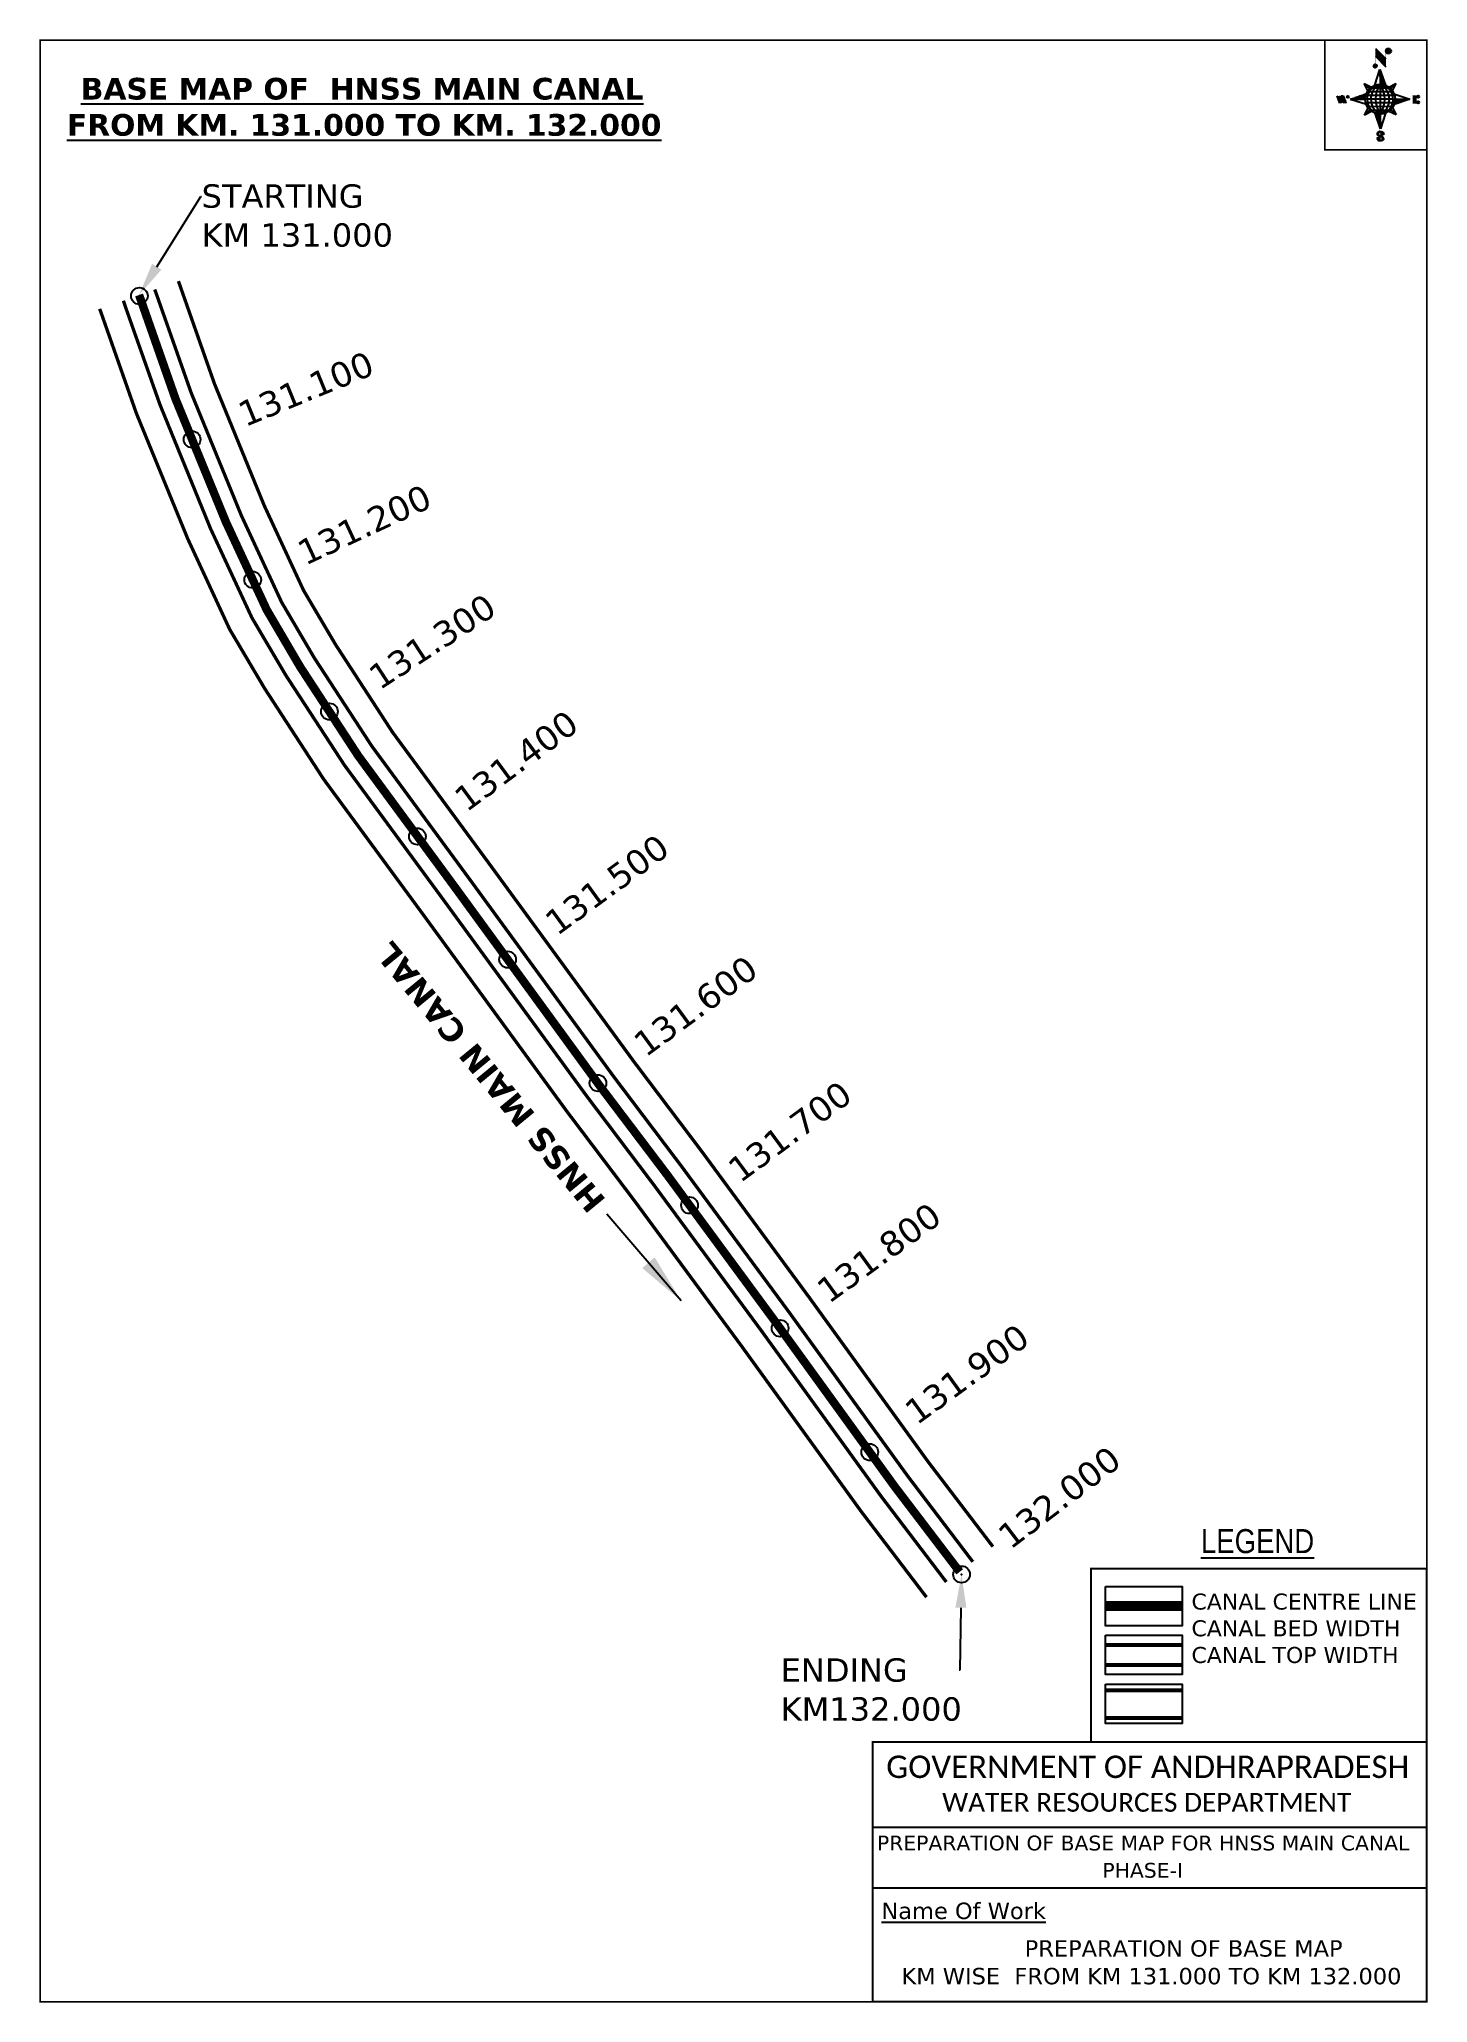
# Model space of a CAD drawing. Header units: inches. Extents: x 763852 to 764684, y 1693217 to 1694394.
import ezdxf
from ezdxf import colors
from ezdxf.entities.mleader import LeaderData, LeaderLine
from ezdxf.enums import TextEntityAlignment as Align
from ezdxf.math import Vec2, Vec3

# ---------------------------------------------------------------- set-up
doc = ezdxf.new("R2010")
doc.units = ezdxf.units.IN
doc.header["$MEASUREMENT"] = 0
doc.header["$PDMODE"] = 32
doc.header["$PDSIZE"] = 10
doc.linetypes.add('HIDDEN2', pattern=[0.1875, 0.125, -0.0625])
for name, color, linetype in [('AQUADUCT', 1, 'Continuous'), ('bord', 1, 'Continuous'), ('CANAL1', 1, 'Continuous'), ('CSMark', 72, 'Continuous'), ('DCBMS', 232, 'Continuous'), ('PAGE', 7, 'Continuous'), ('TEXT', 7, 'Continuous')]:
    doc.layers.add(name, color=color, linetype=linetype)
doc.styles.add('ARIALN', font='ARIALN_1.TTF')
doc.styles.get("Standard").update_dxf_attribs({"font": 'verdana_0.ttf'})
doc.dimstyles.get("Standard").update_dxf_attribs({"dimtxt": 0.18, "dimasz": 0.18, "dimexe": 0.18, "dimexo": 0.0625, "dimgap": 0.09, "dimtad": 0, "dimtih": 1, "dimtoh": 1, "dimdec": 4, "dimzin": 0, "dimdsep": 46, "dimtxsty": 'Standard', "dimcen": 0.09, "dimadec": 0, "dimazin": 0, "dimtfac": 1, "dimtdec": 4, "dimtofl": 0, "dimtmove": 0, "dimatfit": 3, "dimfxl": 0, "dimtolj": 1, "dimtzin": 0, "dimarcsym": 0})
pattern_1 = [(267.297113149, (-8720374.938, 50637915.138), (10.5367255337, -0.497431438), [])]
pattern_2 = [(357.297113149, (-8720374.938, 50637915.138), (0.497431438, 10.5367255337), [])]

# ---------------------------------------------------------------- blocks, each defined once
blk = doc.blocks.new('*X16')
at = {"color": 0, "linetype": 'Continuous'}
for p, q in [((6321.6, 240.5), (6322.3, 241.2)), ((6321.6, 240.3), (6322.3, 241)), ((6321.6, 240.1), (6322.3, 240.8)), ((6321.6, 239.9), (6322.4, 240.7)), ((6321.6, 239.8), (6322.4, 240.6)), ((6321.6, 239.6), (6322.5, 240.5)), ((6321.6, 239.4), (6322.5, 240.3)), ((6321.6, 239.2), (6322.6, 240.2)), ((6321.7, 239.1), (6322.6, 240.1)), ((6321.8, 240.8), (6322.4, 241.4)), ((6321.8, 239), (6322.7, 240)), ((6321.8, 239), (6322.8, 239.9)), ((6321.9, 238.9), (6322.9, 239.8)), ((6322, 238.8), (6323, 239.7)), ((6322.1, 241.3), (6322.4, 241.6)), ((6322.1, 238.7), (6323.1, 239.6)), ((6322.2, 238.6), (6323.1, 239.6)), ((6322.3, 238.5), (6323.2, 239.5)), ((6322.4, 238.5), (6323.3, 239.4)), ((6322.5, 238.4), (6323.4, 239.3)), ((6322.7, 238.4), (6323.6, 239.3)), ((6322.8, 238.3), (6323.7, 239.2)), ((6322.9, 238.3), (6323.8, 239.1)), ((6323.1, 238.2), (6323.9, 239.1)), ((6323.2, 238.2), (6324, 239)), ((6323.3, 238.2), (6324.2, 239)), ((6323.5, 238.1), (6324.3, 238.9)), ((6323.7, 238.1), (6324.4, 238.9)), ((6323.8, 238.1), (6324.6, 238.8)), ((6324.1, 238.2), (6324.7, 238.8)), ((6324.3, 238.3), (6324.9, 238.8)), ((6324.6, 238.3), (6325.1, 238.8)), ((6324.8, 238.4), (6325.2, 238.8)), ((6325.1, 238.5), (6325.4, 238.8)), ((6325.4, 238.6), (6325.6, 238.8))]:
    blk.add_line(p, q, dxfattribs=at)
blk = doc.blocks.new('*X15')
at = {"color": 0, "linetype": 'Continuous'}
for p, q in [((6324.4, 240.3), (6324.5, 240.4)), ((6324.6, 240.3), (6324.8, 240.5)), ((6324.7, 240.2), (6325, 240.5)), ((6324.8, 240.2), (6325.2, 240.6)), ((6325, 240.1), (6325.5, 240.6)), ((6325.1, 240.1), (6325.6, 240.6)), ((6325.2, 240), (6325.8, 240.6)), ((6325.3, 240), (6326, 240.6)), ((6325.4, 239.9), (6326.1, 240.6)), ((6325.5, 239.8), (6326.2, 240.5)), ((6325.6, 239.8), (6326.3, 240.5)), ((6325.7, 239.7), (6326.5, 240.4)), ((6325.9, 239.6), (6326.6, 240.3)), ((6326, 239.5), (6326.7, 240.3)), ((6326, 239.4), (6326.8, 240.2)), ((6326.1, 239.3), (6327, 240.2)), ((6326.2, 239.3), (6327.1, 240.1)), ((6326.3, 239.2), (6327.1, 240)), ((6326.4, 239.1), (6327.2, 239.9)), ((6326.5, 239), (6327.3, 239.8)), ((6326.5, 238.9), (6327.4, 239.7)), ((6326.6, 238.8), (6327.5, 239.6)), ((6326.7, 238.7), (6327.5, 239.5)), ((6326.8, 238.6), (6327.6, 239.4)), ((6326.8, 238.5), (6327.7, 239.3)), ((6326.8, 236.5), (6327.4, 237)), ((6326.9, 238.3), (6327.8, 239.2)), ((6326.9, 238.2), (6327.9, 239.1)), ((6326.9, 236.8), (6327.6, 237.4)), ((6327, 238.1), (6327.8, 239)), ((6327, 237.9), (6327.8, 238.8)), ((6327, 237.8), (6327.8, 238.6)), ((6327, 237.6), (6327.8, 238.4)), ((6327, 237.4), (6327.8, 238.2)), ((6327, 237.3), (6327.8, 238)), ((6327, 237.1), (6327.8, 237.9))]:
    blk.add_line(p, q, dxfattribs=at)
blk = doc.blocks.new('H')
at = {"layer": 'bord', "extrusion": (0.000427885, 0.004792, 0.999988)}
h = blk.add_hatch(dxfattribs=at)
h.set_pattern_fill('LINE', color=8, scale=84.387686, angle=-2.7029, style=0)
h.set_pattern_definition(pattern_2)
h.paths.add_polyline_path([(-492, 786, -0.090992), (-448, 775), (-486, 912)])
h = blk.add_hatch(dxfattribs=at)
h.set_pattern_fill('LINE', color=8, scale=84.387686, angle=-92.7029, style=0)
h.set_pattern_definition(pattern_1)
h.paths.add_polyline_path([(-625, 665, -0.090992), (-615, 710), (-751, 671)])
h = blk.add_hatch(dxfattribs=at)
h.set_pattern_fill('LINE', color=8, scale=84.387686, angle=-2.7029, style=0)
h.set_pattern_definition(pattern_2)
h.paths.add_polyline_path([(-504, 533, -0.090992), (-549, 543), (-510, 406)])
h = blk.add_hatch(dxfattribs=at)
h.set_pattern_fill('LINE', color=8, scale=84.387686, angle=-92.7029, style=0)
h.set_pattern_definition(pattern_1)
h.paths.add_polyline_path([(-246, 647), (-372, 653, -0.090992), (-382, 609)])
for p, q in [((-519, 1020, -1217), (-435, 927, -1216)), ((-516, 1087, -1217), (-432, 994, -1217)), ((-538, 774, -1216), (-487, 906, -1216)), ((-487, 906, -1216), (-493, 780, -1216)), ((-487, 906, -1216), (-448, 769, -1216)), ((-865, 701, -1215), (-847, 638, -1215)), ((-847, 700, -1215), (-829, 637, -1215)), ((-829, 699, -1215), (-811, 636, -1215)), ((-829, 699, -1215), (-811, 698, -1215)), ((-811, 698, -1215), (-794, 635, -1215)), ((-752, 665, -1215), (-615, 704, -1215)), ((-627, 794, -1216), (-567, 760, -1216)), ((-627, 794, -1216), (-584, 747, -1215)), ((-599, 731, -1215), (-627, 794, -1216)), ((-421, 753, -1216), (-359, 781, -1216)), ((-359, 781, -1216), (-405, 739, -1216)), ((-359, 781, -1216), (-392, 721, -1215)), ((-379, 693, -1215), (-246, 641, -1215)), ((-213, 669, -1215), (-217, 601, -1215)), ((-752, 665, -1215), (-625, 659, -1215)), ((-619, 614, -1215), (-752, 665, -1215)), ((-639, 526, -1214), (-606, 585, -1215)), ((-639, 526, -1214), (-593, 568, -1215)), ((-577, 553, -1215), (-639, 526, -1214)), ((-511, 400, -1214), (-549, 537, -1214)), ((-460, 533, -1215), (-511, 400, -1214)), ((-505, 527, -1214), (-511, 400, -1214)), ((-371, 513, -1214), (-431, 546, -1215)), ((-371, 513, -1214), (-414, 560, -1215)), ((-399, 576, -1215), (-371, 513, -1214)), ((-246, 641, -1215), (-383, 603, -1215)), ((-373, 647, -1215), (-246, 641, -1215)), ((-197, 600, -1215), (-194, 668, -1215))]:
    blk.add_line(p, q, dxfattribs=at)
at = {"layer": 'bord', "color": 8, "linetype": 'ByBlock', "extrusion": (0.000427885, 0.004792, 0.999988)}
for p, q in [((-375, 679, -1215), (-620, 691, -1215)), ((-386, 711, -1215), (-605, 722, -1215)), ((-411, 744, -1216), (-578, 752, -1216)), ((-493, 780, -1216), (-505, 527, -1214)), ((-373, 647, -1215), (-625, 659, -1215)), ((-378, 616, -1215), (-623, 628, -1215)), ((-392, 585, -1215), (-611, 595, -1215)), ((-420, 555, -1215), (-587, 562, -1215))]:
    blk.add_line(p, q, dxfattribs=at)
at = {"layer": 'bord', "extrusion": (0.000427885, 0.004792, 0.999988), "elevation": -1212}
for points, const_width in [([(-522, 960), (-516, 1093)], 1.61), ([(-434, 933), (-428, 1066)], 1.61), ([(-870, 707), (-846, 706)], 0.642), ([(-829, 643), (-821, 678)], 0.642), ([(-793, 641), (-782, 694)], 0.642), ([(-223, 676), (-174, 673)], 0.706), ([(-829, 643), (-855, 644)], 0.642), ([(-811, 642), (-784, 641)], 0.642), ([(-177, 605), (-226, 607)], 0.706), ([(-195, 645), (-185, 644)], 0.706)]:
    blk.add_lwpolyline(points, dxfattribs=dict(at, const_width=const_width))
for points, const_width in [([(-414, 1073, 1), (-398, 1058, 1)], 22.3), ([(-530, 950, 1), (-520, 939, 1)], 14.8), ([(-776, 697, 1), (-769, 690, 1)], 8.9), ([(-180, 618, 1), (-173, 611, 1)], 9.79), ([(-178, 667, 1), (-171, 660, 1)], 9.79), ([(-490, 362, 1), (-498, 369, 1)], 11.1), ([(-525, 322, 1), (-533, 329, 1)], 11.1)]:
    blk.add_lwpolyline(points, format="xyb", close=True, dxfattribs=dict(at, const_width=const_width))
for points in [[(-537, 317), (-531, 310), (-520, 307), (-505, 307), (-494, 310), (-486, 318), (-487, 326), (-491, 333), (-494, 336), (-503, 341), (-522, 347), (-530, 352), (-534, 355), (-537, 363), (-537, 373), (-530, 381), (-520, 384), (-504, 384), (-493, 380), (-487, 373)], [(-522, 348), (-526, 354), (-528, 361), (-528, 371), (-526, 375), (-521, 381), (-515, 384)], [(-505, 307), (-499, 312), (-497, 319), (-497, 327), (-501, 335), (-509, 343)]]:
    blk.add_lwpolyline(points, dxfattribs=at)
at = {"layer": 'bord', "extrusion": (0.000427885, 0.004792, 0.999988)}
for centre, radius in [((-406, 1065, -1212), 22.3), ((-525, 944, -1212), 14.8), ((-773, 694, -1212), 8.9), ((-498, 659, -1212), 127), ((-177, 615, -1212), 9.79), ((-174, 663, -1212), 9.79), ((-494, 365, -1212), 11.1), ((-529, 325, -1212), 11.1)]:
    blk.add_circle(centre, radius, dxfattribs=at)
at = {"layer": 'bord', "color": 8, "linetype": 'ByBlock', "extrusion": (0.000427885, 0.004792, 0.999988)}
for centre, radius, start, end in [((-482, 658, -1212), 128, 94.9254, 259.6691), ((-437, 656, -1212), 141, 113.2864, 241.308), ((-316, 651, -1212), 222, 142.5892, 212.0053), ((-560, 662, -1212), 141, 293.2864, 61.308), ((-681, 668, -1212), 222, 322.5892, 32.0053), ((-515, 660, -1212), 128, 274.9254, 79.6691)]:
    blk.add_arc(centre, radius, start, end, dxfattribs=at)
at = {"layer": 'bord', "extrusion": (0.000427885, 0.004792, 0.999988)}
for points in [[(-516, 1093, -1212), (-431, 1000, -1212), (-519, 1026, -1212), (-434, 933, -1212)], [(-864, 707, -1212), (-846, 706, -1212), (-846, 644, -1212), (-829, 643, -1212)], [(-829, 705, -1212), (-811, 704, -1212), (-811, 642, -1212), (-793, 641, -1212)], [(-193, 674, -1212), (-197, 606, -1212), (-213, 675, -1212), (-216, 607, -1212)]]:
    blk.add_solid(points, dxfattribs=at)
at = {"layer": 'bord', "extrusion": (0.000427885, 0.004792, 0.999988), "xscale": 7.977342409717546, "yscale": 7.977342408231451, "zscale": 7.977342408476333, "rotation": 138.0840426661453}
for name, p in [('*X15', (38301, -31929, -1212)), ('*X16', (38314, -31951, -1212))]:
    blk.add_blockref(name, p, dxfattribs=at)

msp = doc.modelspace()

# ---------------------------------------------------------------- linework, layer by layer
at = {"color": 3}
for p in [(763912.2, 1694240), (763943.8, 1694154.1), (763980.1, 1694070), (764026.1, 1693991), (764078.8, 1693916.2), (764132.9, 1693842.4), (764187, 1693768.4), (764241.9, 1693695.2), (764296.2, 1693621.5), (764349.9, 1693547.3), (764404.9, 1693474.1)]:
    msp.add_point(p, dxfattribs=at)
at = {"layer": 'CANAL1', "color": 200, "const_width": 2}
for points in [[(763935.6, 1694248.9), (763936.8, 1694245.5), (763957.2, 1694187.4), (763987, 1694114.5), (764010.6, 1694063.6), (764029.8, 1694031.1), (764063.8, 1693978.8), (764121.9, 1693899.8), (764208.4, 1693781.5), (764249, 1693727.8), (764313.7, 1693639.9), (764384.7, 1693541.8), (764423.7, 1693490.7)], [(763888.4, 1694232.3), (763889.6, 1694229), (763910.4, 1694169.7), (763941.2, 1694094.5), (763966.3, 1694040.3), (763987.3, 1694004.8), (764022.7, 1693950.4), (764081.6, 1693870.3), (764168.3, 1693751.6), (764208.9, 1693697.9), (764273.4, 1693610.4), (764344.6, 1693512), (764383.9, 1693460.4)]]:
    msp.add_lwpolyline(points, dxfattribs=at)
at = {"layer": 'CANAL1', "color": 5, "const_width": 2}
for points in [[(763902.6, 1694237.2), (763903.7, 1694233.9), (763924.5, 1694175), (763954.9, 1694100.5), (763979.6, 1694047.3), (764000, 1694012.7), (764035.1, 1693958.9), (764093.7, 1693879.2), (764180.3, 1693760.6), (764220.9, 1693706.9), (764285.5, 1693619.3), (764356.6, 1693521), (764395.8, 1693469.5)], [(764411.7, 1693481.6), (764372.7, 1693532.9), (764301.6, 1693631.1), (764236.9, 1693718.8), (764196.3, 1693772.5), (764109.8, 1693891), (764051.5, 1693970.3), (764017, 1694023.2), (763997.4, 1694056.6), (763973.3, 1694108.5), (763943.2, 1694182.1), (763922.6, 1694240.6), (763921.4, 1694243.9)]]:
    msp.add_lwpolyline(points, dxfattribs=at)
at = {"layer": 'CANAL1', "color": 1, "linetype": 'HIDDEN2', "ltscale": 100, "const_width": 5}
msp.add_lwpolyline([(763912, 1694240.6), (763913.2, 1694237.3), (763933.8, 1694178.5), (763964.1, 1694104.5), (763988.5, 1694052), (764008.5, 1694017.9), (764043.3, 1693964.6), (764101.8, 1693885.1), (764188.3, 1693766.5), (764228.9, 1693712.9), (764293.5, 1693625.2), (764364.7, 1693526.9), (764403.8, 1693475.6)], dxfattribs=at)
at = {"layer": 'CANAL1', "color": 1, "linetype": 'HIDDEN2', "ltscale": 100, "const_width": 6, "elevation": -0.4}
msp.add_lwpolyline([(764537.2, 1693455.1), (764491.2, 1693455.1)], dxfattribs=at)
at = {"layer": 'CANAL1', "color": 5, "const_width": 2.4, "elevation": -0.4}
for points in [[(764537.2, 1693431.8), (764491.2, 1693431.8)], [(764537.2, 1693419.8), (764491.2, 1693419.8)]]:
    msp.add_lwpolyline(points, dxfattribs=at)
at = {"layer": 'CANAL1', "color": 200, "const_width": 2.4, "elevation": -0.4}
for points in [[(764537.2, 1693404.6), (764491.2, 1693404.6)], [(764537.2, 1693388.1), (764491.2, 1693388.1)]]:
    msp.add_lwpolyline(points, dxfattribs=at)
at = {"layer": 'PAGE', "const_width": 1}
msp.add_lwpolyline([(763852.7, 1694393.3), (763852.7, 1693218), (764683.7, 1693218), (764683.7, 1694393.3), (763852.7, 1694393.3)], dxfattribs=at)
at = {"layer": 'PAGE'}
for points, const_width in [([(764683.7, 1694393.3), (764622.6, 1694393.3), (764622.6, 1694327.6), (764683.7, 1694327.6)], 1), ([(764683.7, 1693373.7), (764482.4, 1693373.7), (764482.4, 1693477.5), (764683.7, 1693477.5)], 1.2), ([(764351.6, 1693373.7), (764683.7, 1693373.7), (764683.7, 1693218), (764351.6, 1693218)], 1.2)]:
    msp.add_lwpolyline(points, close=True, dxfattribs=dict(at, const_width=const_width))
at = {"layer": 'PAGE', "elevation": -0.4}
for points in [[(764491.2, 1693466.8), (764537.2, 1693466.8), (764537.2, 1693443.3), (764491.2, 1693443.3)], [(764491.2, 1693437.6), (764537.2, 1693437.6), (764537.2, 1693414), (764491.2, 1693414)], [(764491.2, 1693408.3), (764537.2, 1693408.3), (764537.2, 1693384.8), (764491.2, 1693384.8)]]:
    msp.add_lwpolyline(points, close=True, dxfattribs=at)
at = {"layer": 'PAGE'}
for points in [[(764351.6, 1693322.7), (764683.7, 1693322.7)], [(764351.6, 1693286.3), (764683.7, 1693286.3)]]:
    msp.add_lwpolyline(points, dxfattribs=at)

# ---------------------------------------------------------------- block references
at = {"layer": 'AQUADUCT', "color": 1, "xscale": 0.0703495379661093, "yscale": 0.07034953800030053, "zscale": 0.07034953795990817, "rotation": 3.078330607406165}
msp.add_blockref('H', (764693.3, 1694313.9, 85.4), dxfattribs=at)

# ---------------------------------------------------------------- texts
at = {"layer": 'CANAL1', "insert": (764182.1, 1693688.6), "char_height": 14, "width": 205.129, "attachment_point": 1, "rotation": 129.4834}
msp.add_mtext('\\pi0.96322;{\\fVerdana|b1|i0|c0|p34;HNSS MAIN CANAL}', dxfattribs=at)
at = {"layer": 'CSMark', "color": 1}
for s, rotation, p in [('131.100', 22.2462, (763972.6, 1694168.3)), ('131.200', 24.9067, (764008.4, 1694085.1)), ('131.300', 33.0989, (764052, 1694009.8)), ('131.400', 36.3229, (764103.7, 1693936.4)), ('131.500', 36.1446, (764158, 1693862.3)), ('131.600', 36.1446, (764211.1, 1693789.6)), ('131.700', 36.3935, (764267.7, 1693714.2)), ('131.800', 35.9034, (764320.9, 1693641.9)), ('131.900', 35.9034, (764373.6, 1693569.2)), ('132.000', 37.2853, (764429.6, 1693494.5))]:
    msp.add_text(s, height=15, rotation=rotation, dxfattribs=at).set_placement(p, align=Align.MIDDLE_LEFT)
at = {"layer": 'PAGE', "extrusion": (0.000201441, 0.004807, 0.999988), "style": 'ARIALN'}
msp.add_text('%%ULEGEND', height=14.4, rotation=359.9999, dxfattribs=at).set_placement((764582.3, 1693473.7, 8294.3), align=Align.MIDDLE)
at = {"layer": 'PAGE', "extrusion": (0.000201441, 0.004807, 0.999988)}
for s, height, p in [('PREPARATION OF BASE MAP FOR HNSS MAIN CANAL', 8.878, (764354.2, 1693288.4, 8293.4)), ('%%UName Of Work', 9.822, (764356.9, 1693247.3, 8292.1))]:
    msp.add_text(s, height=height, rotation=359.9999, dxfattribs=at).set_placement(p)
for s, height, p in [('PHASE-I', 8.88, (764513.4, 1693276.5, 8293.4)), ('PREPARATION OF BASE MAP', 9.822, (764538, 1693229.7, 8292.2)), ('KM WISE  FROM KM 131.000 TO KM 132.000', 9.822, (764518.7, 1693213.1, 8292.2))]:
    msp.add_text(s, height=height, rotation=359.9999, dxfattribs=at).set_placement(p, align=Align.MIDDLE_CENTER)
at = {"layer": 'PAGE', "extrusion": (0.000201441, 0.004807, 0.999988), "attachment_point": 1, "text_direction": (1, -1e-06, -0.000201)}
for s, insert, char_height, width in [('CANAL CENTRE LINE CANAL BED WIDTH {\\H2.3741x; }CANAL TOP WIDTH{\\H1.9188x; }', (764542.7, 1693462.6, -0.4), 9.6, 168.926), ('\\pi3.5885;{\\fCalibri|b0|i0|c0|p34;\\H1.3333x;GOVERNMENT OF ANDHRAPRADESH\\P\\pi37.073;\\H0.83998x;WATER RESOURCES DEPARTMENT}', (764356.2, 1693365.5, -1.3), 10.059, 321.276)]:
    msp.add_mtext(s, dxfattribs=dict(at, insert=insert, char_height=char_height, width=width))
at = {"layer": 'TEXT', "color": 1, "insert": (763855.3, 1694370.7), "char_height": 13, "width": 379.826, "attachment_point": 1}
msp.add_mtext('\\pi21.755;{\\fVerdana|b1|i0|c0|p34;\\LBASE MAP OF  HNSS MAIN CANAL \\P\\pi13.452;FROM KM. 131.000 TO KM. 132.000}', dxfattribs=at)

# ---------------------------------------------------------------- leaders
at = {"layer": 'CANAL1'}
msp.add_leader([(764236.8, 1693638), (764192.4, 1693689.9)], dimstyle='Standard', override={"dimasz": 30, "dimgap": 0.09, "dimtad": 0}, dxfattribs=at)
at = {"layer": 'DCBMS', "color": 5}
ml = msp.add_multileader_mtext('Standard', dxfattribs=at)
ml.set_content('STARTING\\PKM 131.000', color=5)
ml.set_leader_properties()
ml.build(insert=Vec2(0, 0))
ml.multileader.update_dxf_attribs({"dogleg_length": 0.36, "arrow_head_size": 20})
ctx = ml.context
ctx.base_point, ctx.char_height, ctx.arrow_head_size, ctx.landing_gap_size, ctx.plane_origin = Vec3(763949.4, 1694299.7), 14, 20, 0.09, Vec3(764116.6, 1694383.7)
notes = []
notes.append((ctx, [(1, (1, 1, 0), (763949, 1694299.7), (1, 0), 0.36, [(0, [(763912, 1694240.6)], 0, [])])]))
ctx.mtext.insert, ctx.mtext.flow_direction = Vec3(763949.5, 1694306.9), 5
ml = msp.add_multileader_mtext('Standard', dxfattribs=at)
ml.set_content('ENDING \\PKM132.000', color=5)
ml.set_leader_properties()
ml.build(insert=Vec2(0, 0))
ml.multileader.update_dxf_attribs({"dogleg_length": 0.36, "arrow_head_size": 20})
ctx = ml.context
ctx.base_point, ctx.char_height, ctx.arrow_head_size, ctx.landing_gap_size, ctx.plane_origin = Vec3(764296.5, 1693416.6), 14, 20, 0.09, Vec3(764439.8, 1693338.3)
notes.append((ctx, [(0, (1, 1, 0), (764403.8, 1693416.6), (-1, 0), 0.36, [(0, [(764404.9, 1693474.1)], 0, [])])]))
ctx.mtext.insert, ctx.mtext.width, ctx.mtext.flow_direction = Vec3(764296.5, 1693423.8), 108.896, 5
for ctx, leaders in notes:
    for number, flags, end, landing, length, lines in leaders:
        leader = LeaderData()
        leader.index, (leader.has_last_leader_line, leader.has_dogleg_vector, leader.attachment_direction) = number, flags
        leader.last_leader_point, leader.dogleg_vector, leader.dogleg_length = Vec3(end), Vec3(landing), length
        for number, points, colour, breaks in lines:
            line = LeaderLine()
            line.index, line.vertices, line.color, line.breaks = number, Vec3.list(points), colors.encode_raw_color(colour), breaks
            leader.lines.append(line)
        ctx.leaders.append(leader)

doc.saveas('drawing.dxf')
